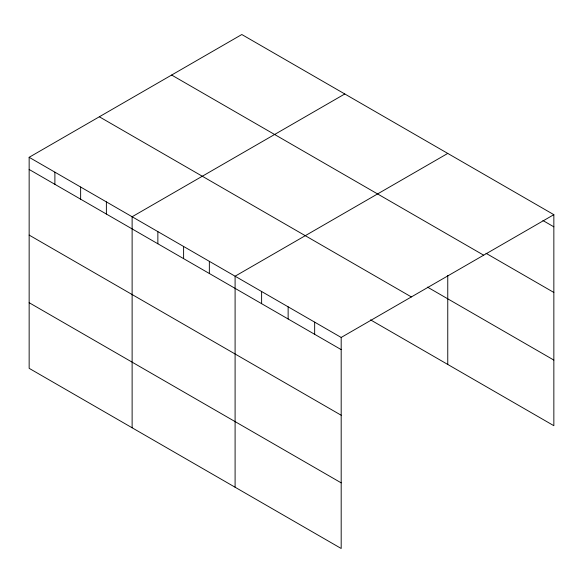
<?xml version="1.0" encoding="UTF-8"?>
<svg xmlns="http://www.w3.org/2000/svg" width="583" height="583" viewBox="0 0 583 583"><rect width="100%" height="100%" fill="white"/><g stroke="black" fill="none" stroke-linecap="round" stroke-linejoin="round"><path stroke-width="0.87" d="M341.186 415.242L341.186 337.455L29.15 157.301L29.15 368.332L341.186 548.479L341.186 415.242L29.15 235.087M370.533 319.863L553.85 425.699L553.85 214.668L241.814 34.521L29.15 157.301M344.786 93.972L132.122 216.752L132.122 427.776M447.759 153.416L235.095 276.204L235.095 487.228M341.186 337.455L553.85 214.668M542.926 220.527L553.85 226.831M485.982 253.277L553.85 292.455M171.635 75.039L483.671 255.186M427.477 287.113L553.85 360.075M99.329 116.782L411.365 296.936M29.15 169.464L341.186 349.618M29.15 302.701L341.186 482.855M447.759 275.38L447.759 364.448M314.66 322.137L314.66 334.299M288.14 306.826L288.14 318.988M261.614 291.515L261.614 303.677M209.348 261.337L209.348 273.5M183.609 246.478L183.609 258.641M157.862 231.611L157.862 243.774M106.376 201.886L106.376 214.048M80.636 187.026L80.636 199.189M54.889 172.167L54.889 184.33"/></g></svg>
